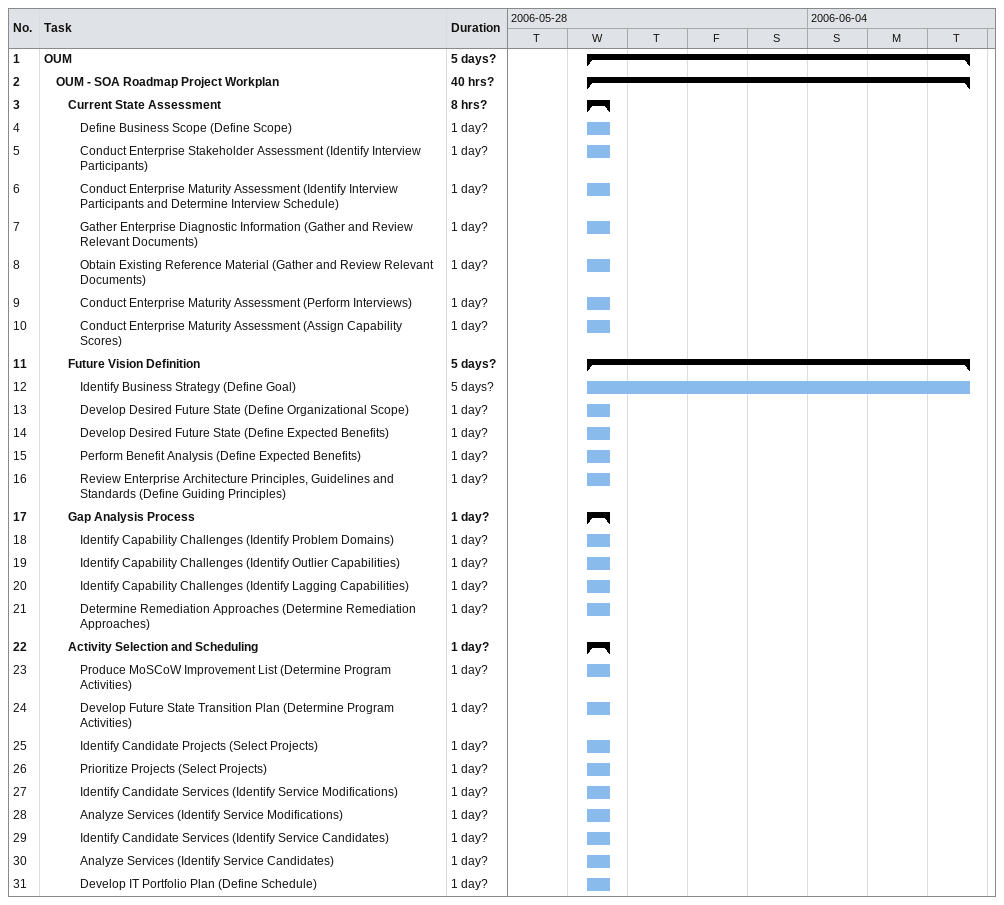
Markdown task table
| ID | Level | Task | Duration | Start | Finish |
|---|---|---|---|---|---|
| 1 | 1 | **OUM** | 5d? | 2006-05-31 | 2006-06-06 |
| 2 | 2 | **OUM - SOA Roadmap Project Workplan** | 40h? | 2006-05-31 | 2006-06-06 |
| 3 | 3 | **Current State Assessment** | 8h? | 2006-05-31 | 2006-05-31 |
| 4 | 4 | Define Business Scope (Define Scope) | 1d? | 2006-05-31 | 2006-05-31 |
| 5 | 4 | Conduct Enterprise Stakeholder Assessment (Identify Interview Participants) | 1d? | 2006-05-31 | 2006-05-31 |
| 6 | 4 | Conduct Enterprise Maturity Assessment (Identify Interview Participants and Determine Interview Schedule) | 1d? | 2006-05-31 | 2006-05-31 |
| 7 | 4 | Gather Enterprise Diagnostic Information (Gather and Review Relevant Documents) | 1d? | 2006-05-31 | 2006-05-31 |
| 8 | 4 | Obtain Existing Reference Material (Gather and Review Relevant Documents) | 1d? | 2006-05-31 | 2006-05-31 |
| 9 | 4 | Conduct Enterprise Maturity Assessment (Perform Interviews) | 1d? | 2006-05-31 | 2006-05-31 |
| 10 | 4 | Conduct Enterprise Maturity Assessment (Assign Capability Scores) | 1d? | 2006-05-31 | 2006-05-31 |
| 11 | 3 | **Future Vision Definition** | 5d? | 2006-05-31 | 2006-06-06 |
| 12 | 4 | Identify Business Strategy (Define Goal) | 5d? | 2006-05-31 | 2006-06-06 |
| 13 | 4 | Develop Desired Future State (Define Organizational Scope) | 1d? | 2006-05-31 | 2006-05-31 |
| 14 | 4 | Develop Desired Future State (Define Expected Benefits) | 1d? | 2006-05-31 | 2006-05-31 |
| 15 | 4 | Perform Benefit Analysis (Define Expected Benefits) | 1d? | 2006-05-31 | 2006-05-31 |
| 16 | 4 | Review Enterprise Architecture Principles, Guidelines and Standards (Define Guiding Principles) | 1d? | 2006-05-31 | 2006-05-31 |
| 17 | 3 | **Gap Analysis Process** | 1d? | 2006-05-31 | 2006-05-31 |
| 18 | 4 | Identify Capability Challenges (Identify Problem Domains) | 1d? | 2006-05-31 | 2006-05-31 |
| 19 | 4 | Identify Capability Challenges (Identify Outlier Capabilities) | 1d? | 2006-05-31 | 2006-05-31 |
| 20 | 4 | Identify Capability Challenges (Identify Lagging Capabilities) | 1d? | 2006-05-31 | 2006-05-31 |
| 21 | 4 | Determine Remediation Approaches (Determine Remediation Approaches) | 1d? | 2006-05-31 | 2006-05-31 |
| 22 | 3 | **Activity Selection and Scheduling** | 1d? | 2006-05-31 | 2006-05-31 |
| 23 | 4 | Produce MoSCoW Improvement List (Determine Program Activities) | 1d? | 2006-05-31 | 2006-05-31 |
| 24 | 4 | Develop Future State Transition Plan (Determine Program Activities) | 1d? | 2006-05-31 | 2006-05-31 |
| 25 | 4 | Identify Candidate Projects (Select Projects) | 1d? | 2006-05-31 | 2006-05-31 |
| 26 | 4 | Prioritize Projects (Select Projects) | 1d? | 2006-05-31 | 2006-05-31 |
| 27 | 4 | Identify Candidate Services (Identify Service Modifications) | 1d? | 2006-05-31 | 2006-05-31 |
| 28 | 4 | Analyze Services (Identify Service Modifications) | 1d? | 2006-05-31 | 2006-05-31 |
| 29 | 4 | Identify Candidate Services (Identify Service Candidates) | 1d? | 2006-05-31 | 2006-05-31 |
| 30 | 4 | Analyze Services (Identify Service Candidates) | 1d? | 2006-05-31 | 2006-05-31 |
| 31 | 4 | Develop IT Portfolio Plan (Define Schedule) | 1d? | 2006-05-31 | 2006-05-31 |
